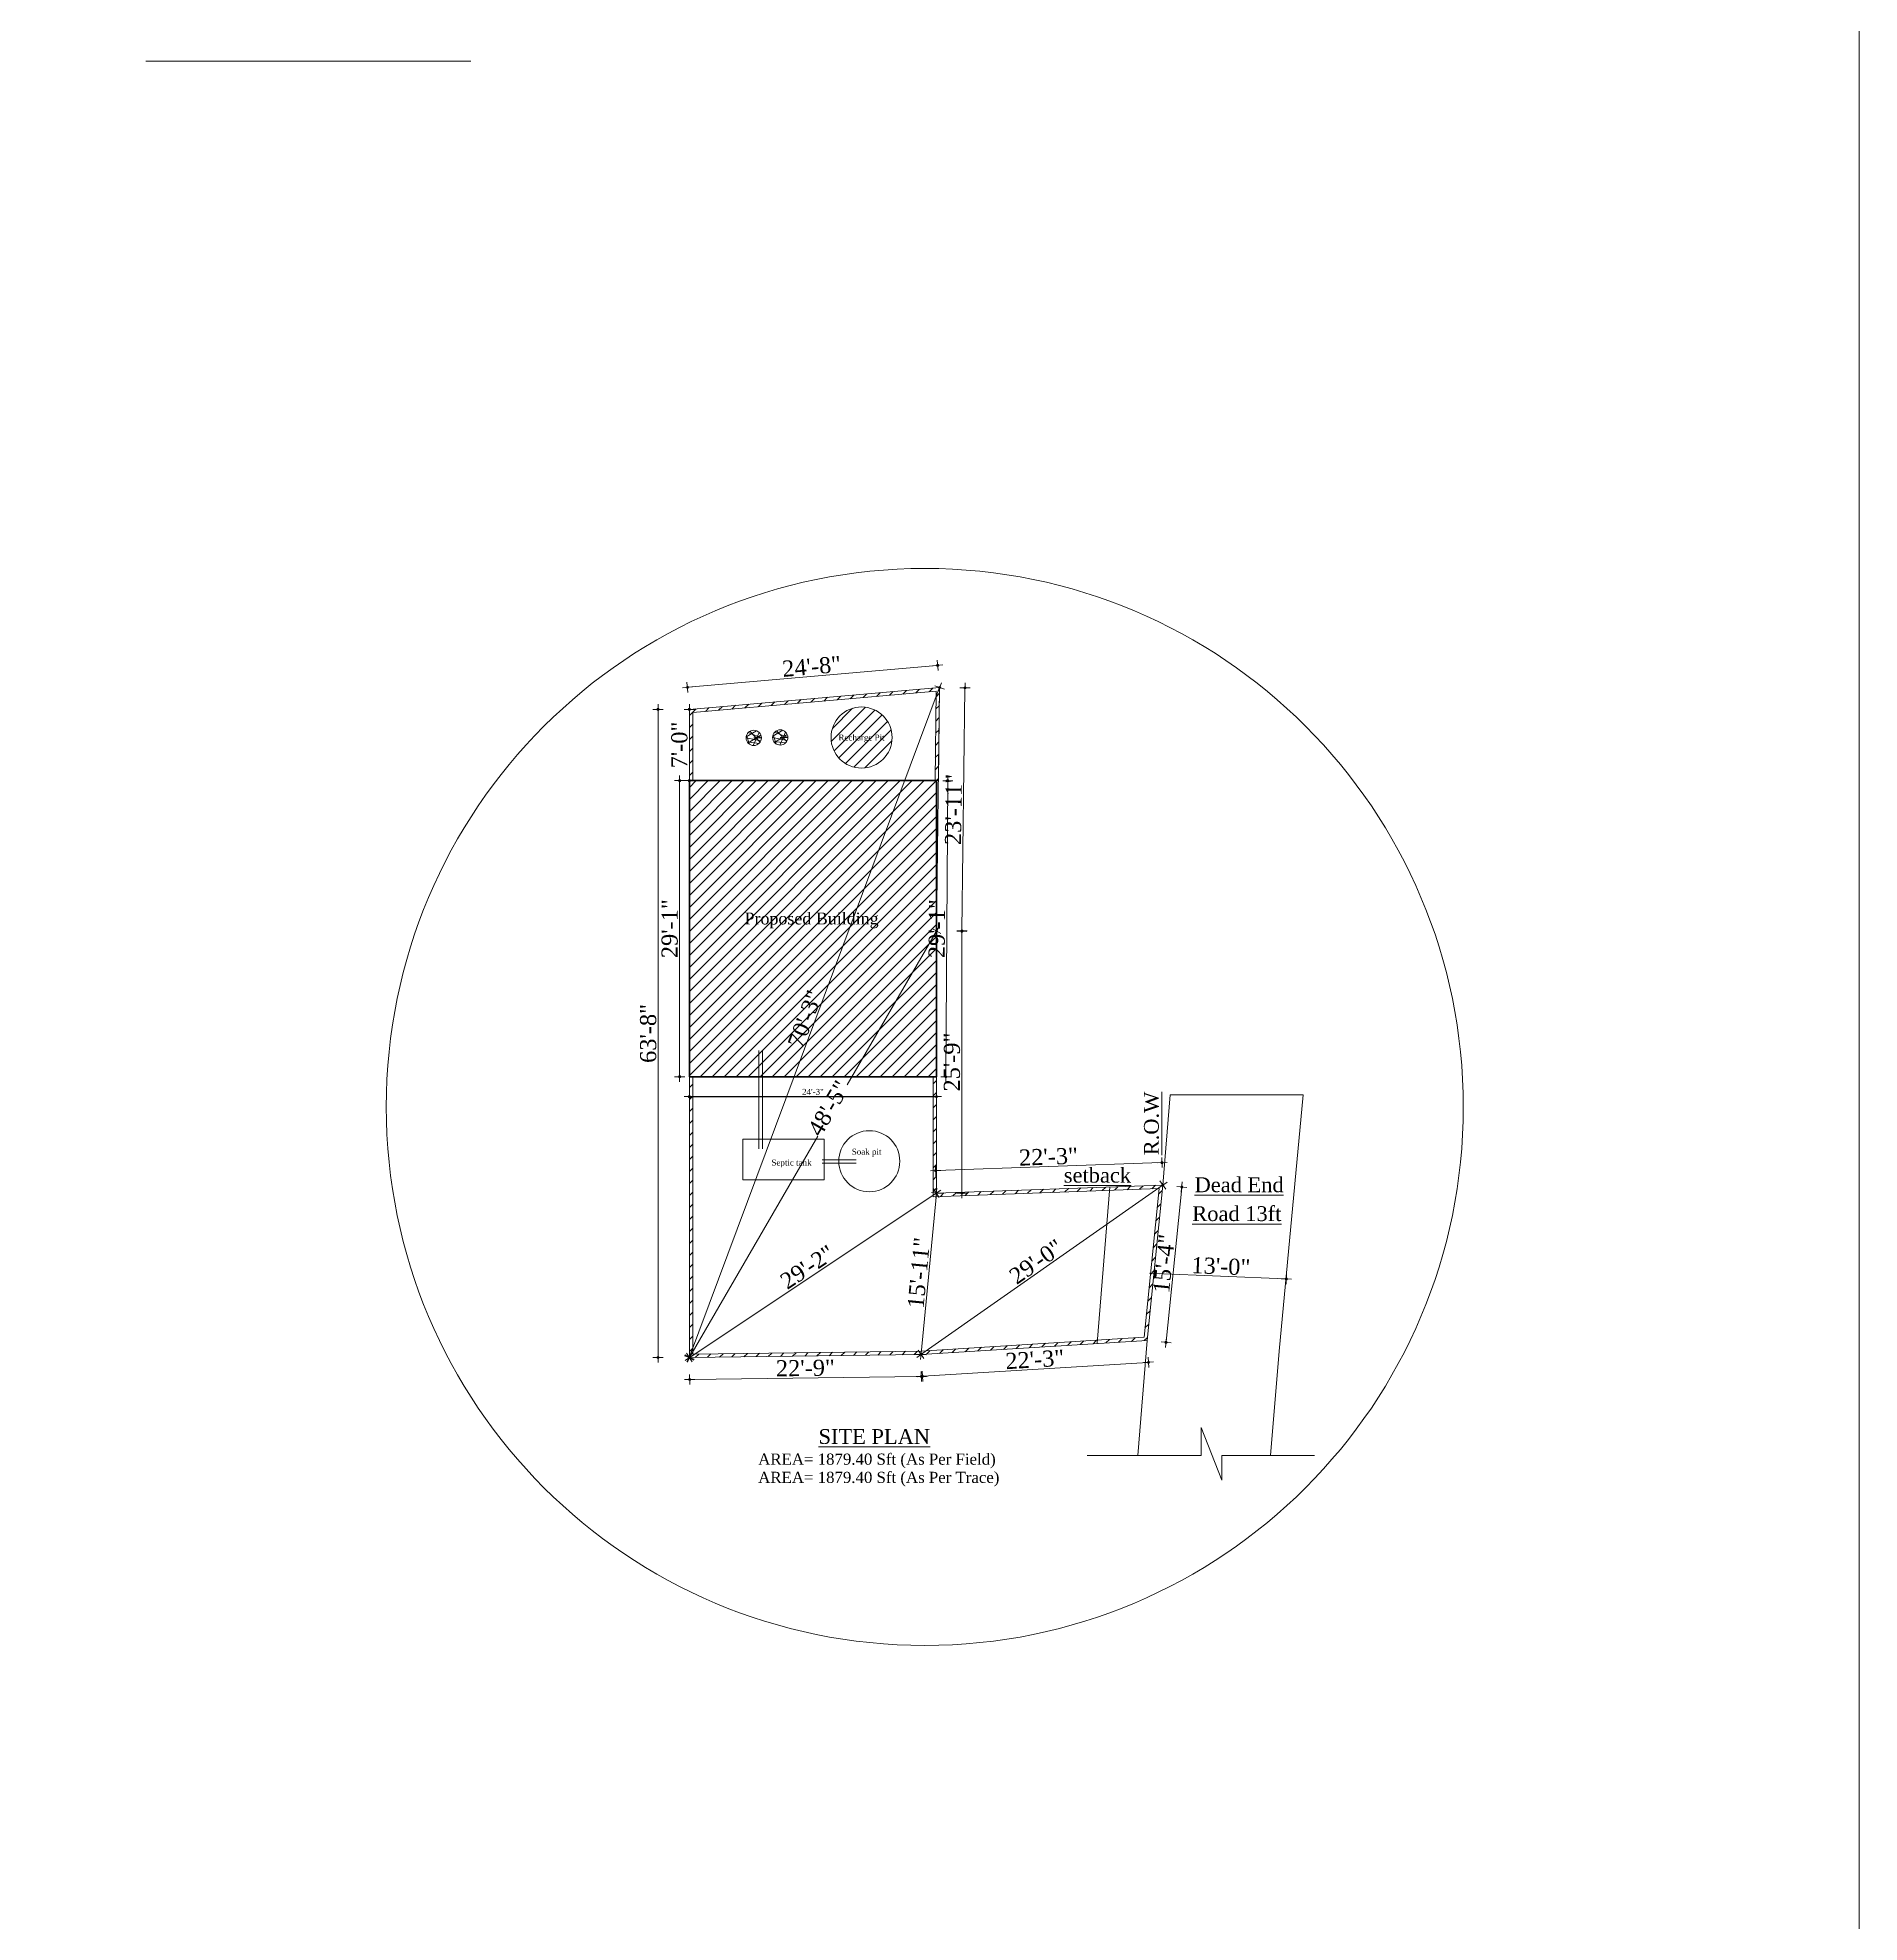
# Model space of a CAD drawing. Header units: inches. Extents: x 897 to 49934, y -34925 to -18564.
# Drawn here: x 30395 to 32542, y -25623 to -23402 of the extents above; entities that cross this region are included whole.
import ezdxf

# ---------------------------------------------------------------- set-up
doc = ezdxf.new("R2010")
doc.units = ezdxf.units.IN
doc.header["$LTSCALE"] = 35
doc.header["$MEASUREMENT"] = 0
doc.header["$PDMODE"] = 34
for name, color, linetype, lineweight in [('DIMENSION', 115, 'Continuous', 15), ('SES-Access Road', 2, 'Continuous', 15), ('SES-DIMENSION', 142, 'Continuous', 13), ('SES-Elevation', 4, 'Continuous', 15), ('STAIR', 114, 'Continuous', 18), ('TEXT', 231, 'Continuous', 20), ('WALL', 32, 'Continuous', 50)]:
    doc.layers.add(name, color=color, linetype=linetype, lineweight=lineweight)
doc.layers.add('hatch', color=4, linetype='Continuous')
doc.styles.add('7 INCH', font='times.ttf', dxfattribs={"height": 7})
doc.styles.add('T80', font='times.ttf', dxfattribs={"height": 7})
doc.dimstyles.new('7 INCH', dxfattribs={"dimscale": 0, "dimtxt": 7, "dimasz": 1, "dimexe": 2, "dimexo": 9, "dimgap": 2, "dimtad": 1, "dimdec": 0, "dimzin": 3, "dimdsep": 46, "dimlunit": 4, "dimtxsty": '7 INCH', "dimblk": 'DIM', "dimcen": 3, "dimdle": 3, "dimse1": 1, "dimse2": 1, "dimclrd": 256, "dimclre": 256, "dimclrt": 7, "dimadec": 1, "dimazin": 2, "dimtfac": 1, "dimtdec": 0, "dimtix": 1, "dimtofl": 0, "dimtmove": 2, "dimatfit": 3, "dimldrblk": 'ARW', "dimfxl": 2, "dimfrac": 2, "dimtolj": 2, "dimtzin": 0, "dimarcsym": 0})

# ---------------------------------------------------------------- blocks, each defined once
blk = doc.blocks.new('DIM')
at = {"layer": 'SES-DIMENSION'}
h = blk.add_hatch(color=256, dxfattribs=at)
h.paths.add_polyline_path([(0, 1.3), (0, 0), (1.3, 0, 0.414214)])
h.paths.add_polyline_path([(1.3, 0), (0, 0), (0, -1.3, 0.414214)])
h.paths.add_polyline_path([(0, 0), (-1.3, 0, 0.414214), (0, -1.3)])
h.paths.add_polyline_path([(0, 1.3, 0.414214), (-1.3, 0), (0, 0)])
for p, q in [((-6, 0), (6, 0)), ((0, 6), (0, -6))]:
    blk.add_line(p, q, dxfattribs=at)
blk.add_circle((0, 0), 1.28, dxfattribs=at)
blk = doc.blocks.new('*D814')
at = {"layer": 'Defpoints', "color": 0, "transparency": 16777216}
for p in [(784072.5, -284129.1), (784109.4, -284129.1), (784109.4, -284893.1)]:
    blk.add_point(p, dxfattribs=at)
at = {"layer": 'DIMENSION', "lineweight": -2, "transparency": 16777216}
blk.add_line((784072.5, -284892.1), (784072.5, -284130.1), dxfattribs=at)
for p, rotation in [((784072.5, -284129.1), 90), ((784072.5, -284893.1), 270)]:
    blk.add_blockref('DIM', p, dxfattribs=dict(at, rotation=rotation))
at = {"layer": 'DIMENSION', "color": 7, "transparency": 16777216, "insert": (784060.9, -284511.1), "char_height": 19, "attachment_point": 5, "rotation": 90, "style": '7 INCH'}
blk.add_mtext('\\A2;63\'-8"', dxfattribs=at)
blk = doc.blocks.new('ARW')
at = {"layer": 'SES-DIMENSION'}
blk.add_lwpolyline([(10, 0, 0, 6, 0), (0, 0, 0, 0, 0), (10, 0, 0, 0, 0)], format="xyseb", dxfattribs=at)
blk = doc.blocks.new('*D815')
at = {"layer": 'Defpoints', "color": 0, "transparency": 16777216}
for p in [(784648.8, -284872.9), (784382.4, -284889.5), (784384, -284915.3)]:
    blk.add_point(p, dxfattribs=at)
at = {"layer": 'DIMENSION', "lineweight": -2, "transparency": 16777216}
blk.add_line((784649.5, -284898.8), (784385, -284915.2), dxfattribs=at)
for p, rotation in [((784650.5, -284898.7), 3.561582051462535), ((784384, -284915.3), 183.5615820514626)]:
    blk.add_blockref('DIM', p, dxfattribs=dict(at, rotation=rotation))
at = {"layer": 'DIMENSION', "color": 7, "transparency": 16777216, "insert": (784516.5, -284895.4), "char_height": 19, "attachment_point": 5, "rotation": 3.5616, "style": '7 INCH'}
blk.add_mtext('\\A2;22\'-3"', dxfattribs=at)
blk = doc.blocks.new('*D816')
at = {"layer": 'Defpoints', "color": 0, "transparency": 16777216}
for p in [(784109.4, -284893.1), (784382.4, -284889.5), (784109.7, -284919)]:
    blk.add_point(p, dxfattribs=at)
at = {"layer": 'DIMENSION', "lineweight": -2, "transparency": 16777216}
blk.add_line((784381.7, -284915.4), (784110.7, -284919), dxfattribs=at)
for p, rotation in [((784109.7, -284919), 180.7634175981638), ((784382.7, -284915.4), 0.7634175981637715)]:
    blk.add_blockref('DIM', p, dxfattribs=dict(at, rotation=rotation))
at = {"layer": 'DIMENSION', "color": 7, "transparency": 16777216, "insert": (784246.1, -284905.5), "char_height": 19, "attachment_point": 5, "rotation": 0.7634, "style": '7 INCH'}
blk.add_mtext('\\A2;22\'-9"', dxfattribs=at)
blk = doc.blocks.new('*D817')
at = {"layer": 'Defpoints', "color": 0, "transparency": 16777216}
for p in [(784667.4, -284689.8), (784689.7, -284692.1), (784648.8, -284872.9)]:
    blk.add_point(p, dxfattribs=at)
at = {"layer": 'DIMENSION', "lineweight": -2, "transparency": 16777216}
blk.add_line((784671.3, -284874.2), (784689.6, -284693.1), dxfattribs=at)
for p, rotation in [((784689.7, -284692.1), 84.21403843235241), ((784671.2, -284875.1), 264.2140384323524)]:
    blk.add_blockref('DIM', p, dxfattribs=dict(at, rotation=rotation))
at = {"layer": 'DIMENSION', "color": 7, "transparency": 16777216, "insert": (784668.9, -284782.4), "char_height": 19, "attachment_point": 5, "rotation": 84.214, "style": '7 INCH'}
blk.add_mtext('\\A2;15\'-4"', dxfattribs=at)
blk = doc.blocks.new('*D818')
at = {"layer": 'Defpoints', "color": 0, "transparency": 16777216}
for p in [(784399.6, -284672.8), (784400.6, -284699.3), (784667.4, -284689.8)]:
    blk.add_point(p, dxfattribs=at)
at = {"layer": 'DIMENSION', "lineweight": -2, "transparency": 16777216}
blk.add_line((784665.5, -284663.3), (784400.6, -284672.8), dxfattribs=at)
for p, rotation in [((784666.5, -284663.3), 2.043001058283576), ((784399.6, -284672.8), 182.0430010582836)]:
    blk.add_blockref('DIM', p, dxfattribs=dict(at, rotation=rotation))
at = {"layer": 'DIMENSION', "color": 7, "transparency": 16777216, "insert": (784532.6, -284656.4), "char_height": 19, "attachment_point": 5, "rotation": 2.043, "style": '7 INCH'}
blk.add_mtext('\\A2;22\'-3"', dxfattribs=at)
blk = doc.blocks.new('*D819')
at = {"layer": 'Defpoints', "color": 0, "transparency": 16777216}
for p in [(784400.6, -284390.3), (784430.6, -284390.3), (784400.6, -284699.3)]:
    blk.add_point(p, dxfattribs=at)
at = {"layer": 'DIMENSION', "lineweight": -2, "transparency": 16777216}
blk.add_line((784430.6, -284698.3), (784430.6, -284391.3), dxfattribs=at)
for p, rotation in [((784430.6, -284390.3), 90), ((784430.6, -284699.3), 270)]:
    blk.add_blockref('DIM', p, dxfattribs=dict(at, rotation=rotation))
at = {"layer": 'DIMENSION', "color": 7, "transparency": 16777216, "insert": (784418.9, -284544.8), "char_height": 19, "attachment_point": 5, "rotation": 90, "style": '7 INCH'}
blk.add_mtext('\\A2;25\'-9"', dxfattribs=at)
blk = doc.blocks.new('*D820')
at = {"layer": 'Defpoints', "color": 0, "transparency": 16777216}
for p in [(784404.3, -284103.4), (784434.2, -284103.7), (784400.6, -284390.3)]:
    blk.add_point(p, dxfattribs=at)
at = {"layer": 'DIMENSION', "lineweight": -2, "transparency": 16777216}
blk.add_line((784430.5, -284389.7), (784434.2, -284104.7), dxfattribs=at)
for p, rotation in [((784434.2, -284103.7), 89.26151468743092), ((784430.5, -284390.7), 269.2615146874309)]:
    blk.add_blockref('DIM', p, dxfattribs=dict(at, rotation=rotation))
at = {"layer": 'DIMENSION', "color": 7, "transparency": 16777216, "insert": (784420.7, -284247.1), "char_height": 19, "attachment_point": 5, "rotation": 89.2615, "style": '7 INCH'}
blk.add_mtext('\\A2;23\'-11"', dxfattribs=at)
blk = doc.blocks.new('*D821')
at = {"layer": 'Defpoints', "color": 0, "transparency": 16777216}
for p in [(784107.1, -284103.1), (784404.3, -284103.4), (784109.4, -284129.1)]:
    blk.add_point(p, dxfattribs=at)
at = {"layer": 'DIMENSION', "lineweight": -2, "transparency": 16777216}
blk.add_line((784401, -284077.4), (784108.1, -284103), dxfattribs=at)
for p, rotation in [((784402, -284077.3), 4.98950950966349), ((784107.1, -284103.1), 184.9895095096635)]:
    blk.add_blockref('DIM', p, dxfattribs=dict(at, rotation=rotation))
at = {"layer": 'DIMENSION', "color": 7, "transparency": 16777216, "insert": (784253.5, -284078.6), "char_height": 19, "attachment_point": 5, "rotation": 4.9895, "style": '7 INCH'}
blk.add_mtext('\\A2;24\'-8"', dxfattribs=at)
blk = doc.blocks.new('*D822')
at = {"layer": 'Defpoints', "color": 0, "transparency": 16777216}
for p in [(784404.3, -284103.4), (784109.4, -284893.1), (784109.4, -284893.1)]:
    blk.add_point(p, dxfattribs=at)
at = {"layer": 'DIMENSION', "lineweight": -2, "transparency": 16777216}
blk.add_line((784403.9, -284104.3), (784109.7, -284892.2), dxfattribs=at)
for p, rotation in [((784404.3, -284103.4), 69.52513862538397), ((784109.4, -284893.1), 249.5251386253839)]:
    blk.add_blockref('DIM', p, dxfattribs=dict(at, rotation=rotation))
at = {"layer": 'DIMENSION', "color": 7, "transparency": 16777216, "insert": (784245.9, -284494.1), "char_height": 19, "attachment_point": 5, "rotation": 69.5251, "style": '7 INCH'}
blk.add_mtext('\\A2;70\'-3"', dxfattribs=at)
blk = doc.blocks.new('*D823')
at = {"layer": 'Defpoints', "color": 0, "transparency": 16777216}
for p in [(784400.6, -284390.3), (784109.4, -284893.1), (784109.4, -284893.1)]:
    blk.add_point(p, dxfattribs=at)
at = {"layer": 'DIMENSION', "lineweight": -2, "transparency": 16777216}
for p, q in [((784400.1, -284391.2), (784295.5, -284571.8)), ((784109.9, -284892.2), (784260.6, -284632.1))]:
    blk.add_line(p, q, dxfattribs=at)
for p, rotation in [((784400.6, -284390.3), 59.92261577712544), ((784109.4, -284893.1), 239.9226157771255)]:
    blk.add_blockref('DIM', p, dxfattribs=dict(at, rotation=rotation))
at = {"layer": 'DIMENSION', "color": 7, "transparency": 16777216, "insert": (784273.5, -284599.3), "char_height": 19, "attachment_point": 5, "rotation": 59.9226, "style": '7 INCH'}
blk.add_mtext('\\A2;48\'-5"', dxfattribs=at)
blk = doc.blocks.new('*D824')
at = {"layer": 'Defpoints', "color": 0, "transparency": 16777216}
for p in [(784400.6, -284699.3), (784400.6, -284699.3), (784109.4, -284893.1)]:
    blk.add_point(p, dxfattribs=at)
at = {"layer": 'DIMENSION', "lineweight": -2, "transparency": 16777216}
blk.add_line((784110.2, -284892.6), (784399.7, -284699.9), dxfattribs=at)
for p, rotation in [((784400.6, -284699.3), 33.64214495312527), ((784109.4, -284893.1), 213.6421449531253)]:
    blk.add_blockref('DIM', p, dxfattribs=dict(at, rotation=rotation))
at = {"layer": 'DIMENSION', "color": 7, "transparency": 16777216, "insert": (784248.5, -284786.5), "char_height": 19, "attachment_point": 5, "rotation": 33.6421, "style": '7 INCH'}
blk.add_mtext('\\A2;29\'-2"', dxfattribs=at)
blk = doc.blocks.new('*D825')
at = {"layer": 'Defpoints', "color": 0, "transparency": 16777216}
for p in [(784400.6, -284699.3), (784382.4, -284889.5), (784382.4, -284889.5)]:
    blk.add_point(p, dxfattribs=at)
at = {"layer": 'DIMENSION', "lineweight": -2, "transparency": 16777216}
blk.add_line((784400.5, -284700.3), (784382.5, -284888.5), dxfattribs=at)
for p, rotation in [((784400.6, -284699.3), 84.53103901006492), ((784382.4, -284889.5), 264.5310390100649)]:
    blk.add_blockref('DIM', p, dxfattribs=dict(at, rotation=rotation))
at = {"layer": 'DIMENSION', "color": 7, "transparency": 16777216, "insert": (784379.9, -284793.3), "char_height": 19, "attachment_point": 5, "rotation": 84.531, "style": '7 INCH'}
blk.add_mtext('\\A2;15\'-11"', dxfattribs=at)
blk = doc.blocks.new('*D826')
at = {"layer": 'Defpoints', "color": 0, "transparency": 16777216}
for p in [(784667.4, -284689.8), (784667.4, -284689.8), (784382.4, -284889.5)]:
    blk.add_point(p, dxfattribs=at)
at = {"layer": 'DIMENSION', "lineweight": -2, "transparency": 16777216}
blk.add_line((784383.2, -284888.9), (784666.6, -284690.4), dxfattribs=at)
for p, rotation in [((784667.4, -284689.8), 35.00892262068646), ((784382.4, -284889.5), 215.0089226206865)]:
    blk.add_blockref('DIM', p, dxfattribs=dict(at, rotation=rotation))
at = {"layer": 'DIMENSION', "color": 7, "transparency": 16777216, "insert": (784518.2, -284780.1), "char_height": 19, "attachment_point": 5, "rotation": 35.0089, "style": '7 INCH'}
blk.add_mtext('\\A2;29\'-0"', dxfattribs=at)
blk = doc.blocks.new('*D827')
at = {"layer": 'Defpoints', "color": 0, "transparency": 16777216}
for p in [(784109.4, -284129.1), (784109.4, -284129.1), (784109.4, -284213.1)]:
    blk.add_point(p, dxfattribs=at)
at = {"layer": 'DIMENSION', "lineweight": -2, "transparency": 16777216}
blk.add_line((784109.4, -284212.1), (784109.4, -284130.1), dxfattribs=at)
for p, rotation in [((784109.4, -284129.1), 90), ((784109.4, -284213.1), 270)]:
    blk.add_blockref('DIM', p, dxfattribs=dict(at, rotation=rotation))
at = {"layer": 'DIMENSION', "color": 7, "transparency": 16777216, "insert": (784097.7, -284171.1), "char_height": 19, "attachment_point": 5, "rotation": 90, "style": '7 INCH'}
blk.add_mtext('\\A2;7\'-0"', dxfattribs=at)
blk = doc.blocks.new('*D828')
at = {"layer": 'Defpoints', "color": 0, "transparency": 16777216}
for p in [(784658.1, -284781.3), (784813.5, -284787.8), (784813, -284800.5)]:
    blk.add_point(p, dxfattribs=at)
at = {"layer": 'DIMENSION', "lineweight": -2, "transparency": 16777216}
blk.add_line((784658.6, -284794), (784812, -284800.4), dxfattribs=at)
for p, rotation in [((784657.6, -284794), 177.6072627869636), ((784813, -284800.5), 357.6072627869636)]:
    blk.add_blockref('DIM', p, dxfattribs=dict(at, rotation=rotation))
at = {"layer": 'DIMENSION', "color": 7, "transparency": 16777216, "insert": (784735.8, -284785.6), "char_height": 19, "attachment_point": 5, "rotation": 357.6073, "style": '7 INCH'}
blk.add_mtext('\\A2;13\'-0"', dxfattribs=at)
blk = doc.blocks.new('*D829')
at = {"layer": 'Defpoints', "color": 0, "transparency": 16777216}
for p in [(784109.4, -284213.1), (784097.9, -284562.1), (784109.4, -284562.1)]:
    blk.add_point(p, dxfattribs=at)
at = {"layer": 'DIMENSION', "lineweight": -2, "transparency": 16777216}
blk.add_line((784097.9, -284214.1), (784097.9, -284561.1), dxfattribs=at)
for p, rotation in [((784097.9, -284213.1), 90), ((784097.9, -284562.1), 270)]:
    blk.add_blockref('DIM', p, dxfattribs=dict(at, rotation=rotation))
at = {"layer": 'DIMENSION', "color": 7, "transparency": 16777216, "insert": (784086.2, -284387.6), "char_height": 19, "attachment_point": 5, "rotation": 90, "style": '7 INCH'}
blk.add_mtext('\\A2;29\'-1"', dxfattribs=at)
blk = doc.blocks.new('*D830')
at = {"layer": 'Defpoints', "color": 0, "transparency": 16777216}
for p in [(784402.9, -284213.1), (784413.9, -284213.2), (784400.6, -284562.1)]:
    blk.add_point(p, dxfattribs=at)
at = {"layer": 'DIMENSION', "lineweight": -2, "transparency": 16777216}
blk.add_line((784411.7, -284561.2), (784413.9, -284214.2), dxfattribs=at)
for p, rotation in [((784413.9, -284213.2), 89.62496090087365), ((784411.7, -284562.2), 269.6249609008736)]:
    blk.add_blockref('DIM', p, dxfattribs=dict(at, rotation=rotation))
at = {"layer": 'DIMENSION', "color": 7, "transparency": 16777216, "insert": (784401.1, -284387.6), "char_height": 19, "attachment_point": 5, "rotation": 89.625, "style": '7 INCH'}
blk.add_mtext('\\A2;29\'-1"', dxfattribs=at)
blk = doc.blocks.new('*D833')
at = {"layer": 'Defpoints', "color": 0, "transparency": 16777216}
for p in [(31162.7, -24626.5), (31453.9, -24626.5), (31453.9, -24650)]:
    blk.add_point(p, dxfattribs=at)
at = {"layer": 'SES-Elevation', "lineweight": -2, "transparency": 16777216}
blk.add_line((31163.7, -24650), (31452.9, -24650), dxfattribs=at)
at = {"layer": 'SES-Elevation', "lineweight": -2, "transparency": 16777216, "rotation": 180}
blk.add_blockref('DIM', (31162.7, -24650), dxfattribs=at)
at = {"layer": 'SES-Elevation', "lineweight": -2, "transparency": 16777216}
blk.add_blockref('DIM', (31453.9, -24650), dxfattribs=at)
at = {"layer": 'SES-Elevation', "color": 7, "transparency": 16777216, "insert": (31308.3, -24644.4), "char_height": 7, "attachment_point": 5, "style": '7 INCH'}
blk.add_mtext('\\A2;24\'-3"', dxfattribs=at)
blk = doc.blocks.new('zgv')
at = {"layer": 'hatch'}
h = blk.add_hatch(dxfattribs=at)
h.set_pattern_fill('ANSI31,_O', color=256, scale=80)
h.set_pattern_definition([(45, (748465.279, -276426.418), (-7.0710678, 7.0710678), [])])
h.paths.add_polyline_path([(784276.3, -284162.3, 1), (784348.3, -284162.3, 1)], flags=17)
h.paths.add_polyline_path([(784113.4, -284132.8), (784400.2, -284107.7), (784398.9, -284213.1), (784402.9, -284213.1), (784404.3, -284103.4), (784109.4, -284129.1), (784109.4, -284213.1), (784113.4, -284213.1)])
h.paths.add_polyline_path([(784400.6, -284562.1), (784396.6, -284562.1), (784396.6, -284703.5), (784663, -284694), (784645.2, -284869.1), (784382.2, -284885.5), (784113.4, -284889.1), (784113.4, -284562.1), (784109.4, -284562.1), (784109.4, -284893.1), (784382.4, -284889.5), (784648.8, -284872.9), (784667.4, -284689.8), (784400.6, -284699.3)])
h.paths.add_polyline_path([(784400.6, -284213.1), (784109.4, -284213.1), (784109.4, -284562.1), (784400.6, -284562.1)])
h.paths.add_polyline_path([(784253.6, -284512.1), (784263.6, -284485.4), (784249.6, -284480.1), (784239.6, -284506.9)], flags=24)
h.paths.add_polyline_path([(784169.7, -284391.7), (784333.6, -284391.7), (784333.6, -284363.5), (784169.7, -284363.5)], flags=24)
h.paths.add_polyline_path([(784546.1, -284691.8), (784632.9, -284691.8), (784632.9, -284664.4), (784546.1, -284664.4)], flags=25)
h.paths.add_polyline_path([(784282.8, -284170.4), (784340.6, -284170.4), (784340.6, -284156.3), (784282.8, -284156.3)], flags=24)
at = {"layer": 'DIMENSION'}
for p, q in [((784109.4, -284213.1), (784402.9, -284213.1)), ((784191.4, -284531.1), (784191.4, -284647.1)), ((784195.4, -284531.1), (784195.4, -284647.1)), ((784109.4, -284562.1), (784400.6, -284562.1)), ((784676, -284583.3), (784667.4, -284689.8)), ((784832.7, -284583.3), (784804.3, -284885.4)), ((784265.8, -284659.9), (784305.9, -284659.9)), ((784265.8, -284663.9), (784305.9, -284663.9)), ((784605, -284691.8), (784590.1, -284876.3)), ((784648.8, -284872.9), (784637.9, -285008.6)), ((784804.3, -284885.4), (784794.4, -285008.6))]:
    blk.add_line(p, q, dxfattribs=at)
at = {"layer": 'DIMENSION', "color": 2}
for points in [[(784109.4, -284893.1), (784109.4, -284129.1), (784404.3, -284103.4), (784400.6, -284390.3), (784400.6, -284699.3), (784667.4, -284689.8), (784648.8, -284872.9), (784382.4, -284889.5), (784109.4, -284893.1)], [(784113.4, -284213.1), (784113.4, -284132.8), (784400.2, -284107.7), (784398.9, -284213.1)], [(784396.6, -284562.1), (784396.6, -284703.5), (784663, -284694), (784645.2, -284869.1), (784382.2, -284885.5), (784113.4, -284889.1), (784113.4, -284562.1)]]:
    blk.add_lwpolyline(points, dxfattribs=at)
at = {"layer": 'DIMENSION'}
for points in [[(784113.4, -284213.1), (784109.4, -284213.1), (784109.4, -284129.1), (784404.3, -284103.4), (784402.9, -284213.1), (784398.9, -284213.1), (784400.2, -284107.7), (784113.4, -284132.8), (784113.4, -284213.1), (784109.4, -284213.1)], [(784176.2, -284162.8), (784193.5, -284166.2)], [(784188.4, -284154.3), (784176.3, -284161.4)], [(784176.7, -284159.6), (784180.4, -284170.4)], [(784177.4, -284167.3), (784191.5, -284169.2)], [(784193.5, -284159.4), (784178.5, -284168.7)], [(784185.2, -284162.7), (784185.2, -284162.7), (784185.2, -284162.7), (784194.2, -284162.7), (784178.8, -284156.3)], [(784192.7, -284167.6), (784180.6, -284155)], [(784184.6, -284171.7), (784191.5, -284156.3)], [(784207.5, -284162.2), (784224.8, -284165.7)], [(784219.7, -284153.8), (784207.6, -284160.9)], [(784208, -284159.1), (784211.7, -284169.9)], [(784208.7, -284166.8), (784222.8, -284168.6)], [(784224.8, -284158.9), (784209.8, -284168.2)], [(784216.5, -284162.2), (784216.5, -284162.2), (784216.5, -284162.2), (784225.5, -284162.2), (784210.1, -284155.8)], [(784224.1, -284167), (784211.9, -284154.5)], [(784215.9, -284171.2), (784222.8, -284155.8)], [(784676, -284583.3), (784832.7, -284583.3)], [(784172.2, -284635.8), (784268.2, -284635.8), (784268.2, -284683.8), (784172.2, -284683.8), (784172.2, -284635.8)], [(784578.3, -285008.6), (784712.4, -285008.6), (784712.4, -284975.5), (784736.9, -285037.8), (784736.9, -285008.6), (784846.3, -285008.6)]]:
    blk.add_lwpolyline(points, dxfattribs=at)
for centre, radius in [((784312.3, -284162.3), 36), ((784185.2, -284162.7), 9), ((784216.5, -284162.2), 9), ((784321.4, -284661.7), 36)]:
    blk.add_circle(centre, radius, dxfattribs=at)
at = {"layer": 'WALL'}
blk.add_lwpolyline([(784109.4, -284213.1), (784400.6, -284213.1), (784400.6, -284562.1), (784109.4, -284562.1)], close=True, dxfattribs=at)
at = {"layer": 'DIMENSION', "style": '7 INCH'}
blk.add_text('%%UR.O.W', height=17.5, rotation=90, dxfattribs=at).set_placement((784662.6, -284654.7))
for s, height, p in [('%%Usetback', 17.5, (784550.7, -284686.9)), ('%%UDead End', 17.5, (784704.8, -284698.2)), ('%%URoad 13ft', 17.5, (784702.1, -284732.2)), ('%%USITE PLAN', 17.5, (784261.6, -284994.9)), ('AREA= 1879.40 Sft (As Per Field) ', 13.125, (784190.5, -285019.4)), ('AREA= 1879.40 Sft (As Per Trace) ', 13.125, (784190.5, -285040.9))]:
    blk.add_text(s, height=height, dxfattribs=at).set_placement(p)
at = {"layer": 'TEXT', "style": 'T80'}
for s, height, p in [('Recharge Pit', 7, (784285.1, -284165.8)), ('Proposed Building', 14, (784174.4, -284382.6)), ('Septic tank', 7, (784206.1, -284666.8)), ('Soak pit', 7, (784300.8, -284654))]:
    blk.add_text(s, height=height, dxfattribs=at).set_placement(p)
at = {"layer": 'DIMENSION'}
for p1, p2, distance, override, picture, middle in [((784404.3, -284103.4), (784109.4, -284129.1), -26.1, {"dimscale": 1}, '*D821', (784253.5, -284078.6)), ((784404.3, -284103.4), (784109.4, -284893.1), 0, {"dimscale": 1}, '*D822', (784245.9, -284494.1)), ((784400.6, -284390.3), (784404.3, -284103.4), -29.9, {"dimscale": 1}, '*D820', (784420.7, -284247.1)), ((784109.4, -284893.1), (784109.4, -284129.1), 36.9, {"dimscale": 1}, '*D814', (784060.9, -284511.1)), ((784400.6, -284562.1), (784402.9, -284213.1), -11.1, {"dimscale": 1, "dimfxl": 0.0625, "dimfxlon": 1, "dimarcsym": 1}, '*D830', (784401.1, -284387.6)), ((784400.6, -284699.3), (784400.6, -284390.3), -30, {"dimscale": 1}, '*D819', (784418.9, -284544.8)), ((784667.4, -284689.8), (784400.6, -284699.3), -26.5, {"dimscale": 1}, '*D818', (784532.6, -284656.4)), ((784109.4, -284893.1), (784400.6, -284699.3), 0, {"dimscale": 1}, '*D824', (784248.5, -284786.5)), ((784400.6, -284699.3), (784382.4, -284889.5), 0, {"dimscale": 1}, '*D825', (784379.9, -284793.3)), ((784382.4, -284889.5), (784667.4, -284689.8), 0, {"dimscale": 1}, '*D826', (784518.2, -284780.1)), ((784648.8, -284872.9), (784667.4, -284689.8), -22.5, {"dimscale": 1}, '*D817', (784668.9, -284782.4)), ((784658.1, -284781.3), (784813.5, -284787.8), -12.7, {"dimscale": 1, "dimfxl": 0.0625, "dimfxlon": 1, "dimarcsym": 1}, '*D828', (784735.8, -284785.6)), ((784648.8, -284872.9), (784382.4, -284889.5), 25.9, {"dimscale": 1}, '*D815', (784516.5, -284895.4)), ((784382.4, -284889.5), (784109.4, -284893.1), 25.9, {"dimscale": 1}, '*D816', (784246.1, -284905.5))]:
    dim = blk.add_aligned_dim(p1=p1, p2=p2, distance=distance, dimstyle='7 INCH', override=override, dxfattribs=at)
    dim.commit()
    dim.dimension.update_dxf_attribs({"geometry": picture, "text_midpoint": middle})
for base, p2, override, picture, middle in [((784109.4, -284129.1), (784109.4, -284129.1), {"dimscale": 1}, '*D827', (784097.7, -284171.1)), ((784097.9, -284562.1), (784109.4, -284562.1), {"dimscale": 1, "dimfxl": 0.0625, "dimfxlon": 1, "dimarcsym": 1}, '*D829', (784086.2, -284387.6))]:
    dim = blk.add_linear_dim(base=base, p1=(784109.4, -284213.1), p2=p2, angle=90, dimstyle='7 INCH', override=override, dxfattribs=at)
    dim.commit()
    dim.dimension.update_dxf_attribs({"geometry": picture, "text_midpoint": middle})
dim = blk.add_linear_dim(base=(784109.4, -284893.1), p1=(784400.6, -284390.3), p2=(784109.4, -284893.1), angle=239.9226, dimstyle='7 INCH', override={"dimscale": 1}, dxfattribs=at)
dim.commit()
dim.dimension.update_dxf_attribs({"geometry": '*D823', "text_midpoint": (784273.5, -284599.3), "dimtype": 129})

msp = doc.modelspace()

# ---------------------------------------------------------------- linework, layer by layer
at = {"layer": 'SES-Access Road'}
msp.add_line((30522.28, -23429.71), (30905.13, -23429.71), dxfattribs=at)
msp.add_lwpolyline([(32541.5, -25999.5), (27285.75, -25999.5), (27285.75, -20743.75), (32541.5, -20743.75)], close=True, dxfattribs=at)
at = {"layer": 'SES-Elevation'}
msp.add_circle((31440.14, -24662.14), 634.67, dxfattribs=at)

# ---------------------------------------------------------------- block references
at = {"layer": 'STAIR', "linetype": 'Continuous'}
msp.add_blockref('zgv', (-752946.69, 259935.59), dxfattribs=at)

# ---------------------------------------------------------------- dimensions: what is measured, and where the dimension line sits
at = {"layer": 'SES-Elevation'}
dim = msp.add_linear_dim(base=(31453.88, -24650), p1=(31162.7, -24626.51), p2=(31453.88, -24626.51), dimstyle='7 INCH', override={"dimscale": 1}, dxfattribs=at)
dim.commit()
dim.dimension.update_dxf_attribs({"geometry": '*D833', "text_midpoint": (31308.29, -24644.44)})

doc.saveas('drawing.dxf')
